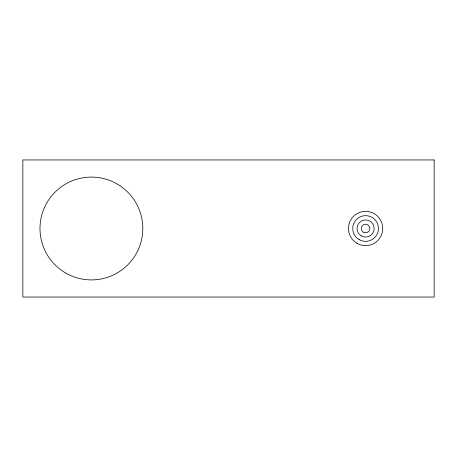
<?xml version="1.0" encoding="UTF-8"?>
<svg xmlns="http://www.w3.org/2000/svg" width="457" height="457" viewBox="0 0 457 457"><rect width="100%" height="100%" fill="white"/><g stroke="black" fill="none" stroke-linecap="round" stroke-linejoin="round"><path stroke-width="0.69" d="M434.15 159.95L22.85 159.95L22.85 297.05L434.15 297.05L434.15 159.95M65.694 273.023A51.413 51.413 0 0 0 142.812 228.5A51.413 51.413 0 0 0 65.694 183.977A51.413 51.413 0 0 0 65.694 273.023M363.458 232.213A4.284 4.284 0 0 0 369.884 228.5A4.284 4.284 0 0 0 363.458 224.787A4.284 4.284 0 0 0 363.458 232.213M361.316 235.921A8.569 8.569 0 0 0 374.169 228.5A8.569 8.569 0 0 0 361.316 221.079A8.569 8.569 0 0 0 361.316 235.921M359.173 239.634A12.853 12.853 0 0 0 378.453 228.5A12.853 12.853 0 0 0 359.173 217.366A12.853 12.853 0 0 0 359.173 239.634M357.031 243.341A17.138 17.138 0 0 0 382.738 228.5A17.138 17.138 0 0 0 357.031 213.659A17.138 17.138 0 0 0 357.031 243.341"/></g></svg>
